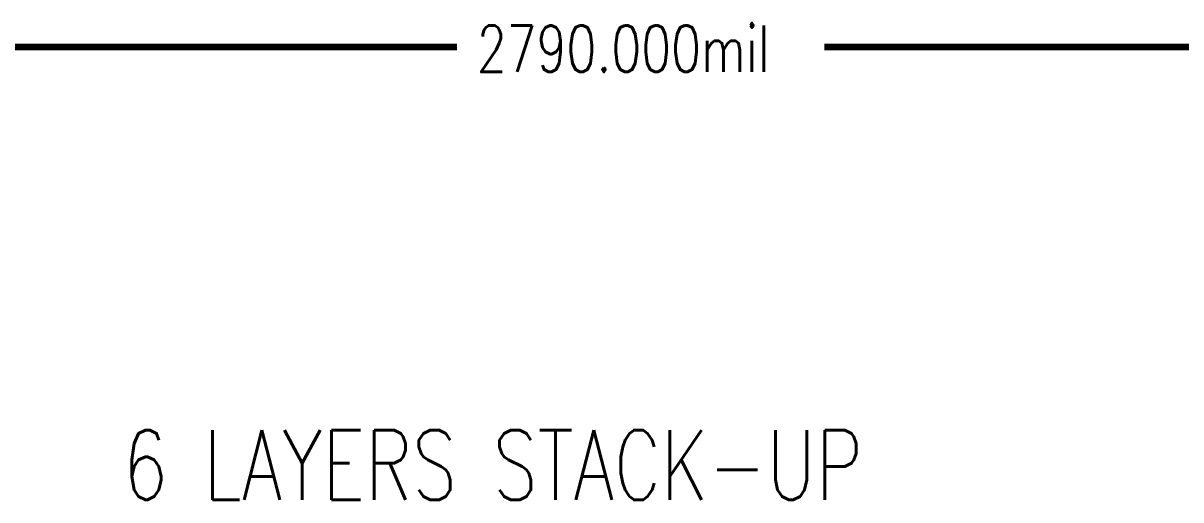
# Model space of a CAD drawing. Extents: x -523 to 10194, y -2797 to 6818.
# Drawn here: x 466 to 2208, y -812 to -94 of the extents above; entities that cross this region are included whole.
import ezdxf

# ---------------------------------------------------------------- set-up
doc = ezdxf.new("R2010")
doc.units = 0
doc.linetypes.add('TRMIDX_2048', pattern=[2, 1, 1])
for name, color, linetype in [('DIMENSION1_120', 254, 'CONTINUOUS'), ('DIMENSION2_120', 254, 'CONTINUOUS'), ('TEXT_120', 2, 'CONTINUOUS'), ('TEXT_125', 253, 'CONTINUOUS')]:
    doc.layers.add(name, color=color, linetype=linetype)
doc.styles.add('W10', font='simplex', dxfattribs={"width": 0.75})

# ---------------------------------------------------------------- blocks, each defined once
blk = doc.blocks.new('D_1dfeghi_10')
at = {"layer": 'DIMENSION1_120', "linetype": 'TRMIDX_2048', "const_width": 10}
blk.add_lwpolyline([(0, -130), (-1118.4, -130)], dxfattribs=at)
at = {"layer": 'DIMENSION2_120', "linetype": 'TRMIDX_2048', "const_width": 10}
blk.add_lwpolyline([(-2790, -130), (-1671.6, -130)], dxfattribs=at)
at = {"layer": 'TEXT_120', "style": 'W10', "width": 0.75}
blk.add_text('2790.000mil', height=70, dxfattribs=at).set_placement((-1641.6, -167.5))

msp = doc.modelspace()

# ---------------------------------------------------------------- block references
msp.add_blockref('D_1dfeghi_10', (2790, 0))

# ---------------------------------------------------------------- texts
at = {"layer": 'TEXT_125', "style": 'W10', "width": 0.75}
msp.add_text('6 LAYERS STACK-UP', height=105, dxfattribs=at).set_placement((615.7, -811.8))

doc.saveas('drawing.dxf')
